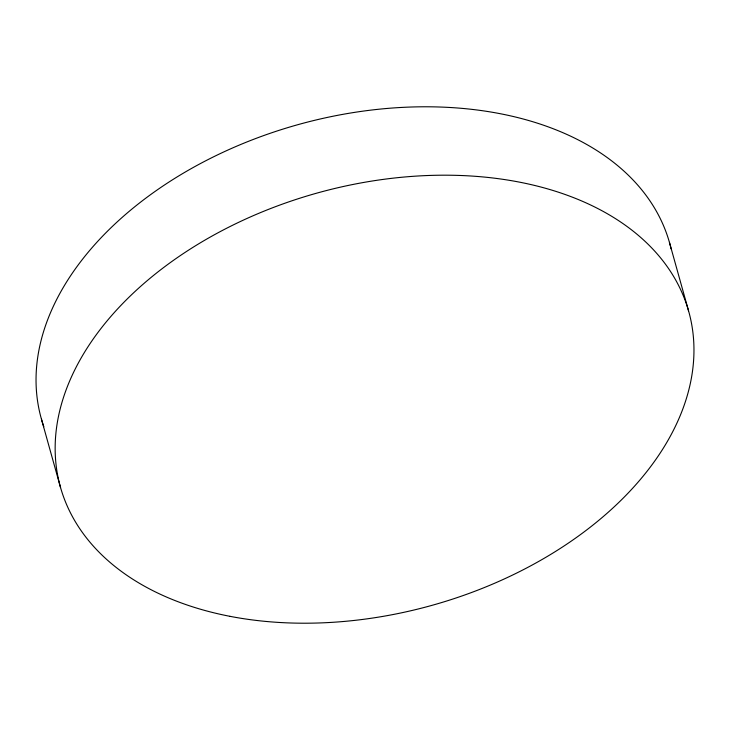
<?xml version="1.0" encoding="UTF-8"?>
<svg xmlns="http://www.w3.org/2000/svg" width="730" height="730" viewBox="0 0 730 730"><rect width="100%" height="100%" fill="white"/><g stroke="black" fill="none" stroke-linecap="round" stroke-linejoin="round"><path stroke-width="1.09" d="M669.437 242.36L688.527 310.761M41.473 419.239L60.563 487.64M43.827 426.721A326.201 214.009 -15.6 0 1 295.978 125.213A326.201 214.009 -15.6 0 1 671.116 248.857M229.941 616.321A326.201 214.009 -15.6 0 0 693.5 338.382A326.201 214.009 -15.6 0 0 200.212 242.898A326.201 214.009 -15.6 0 0 229.941 616.321"/></g></svg>
